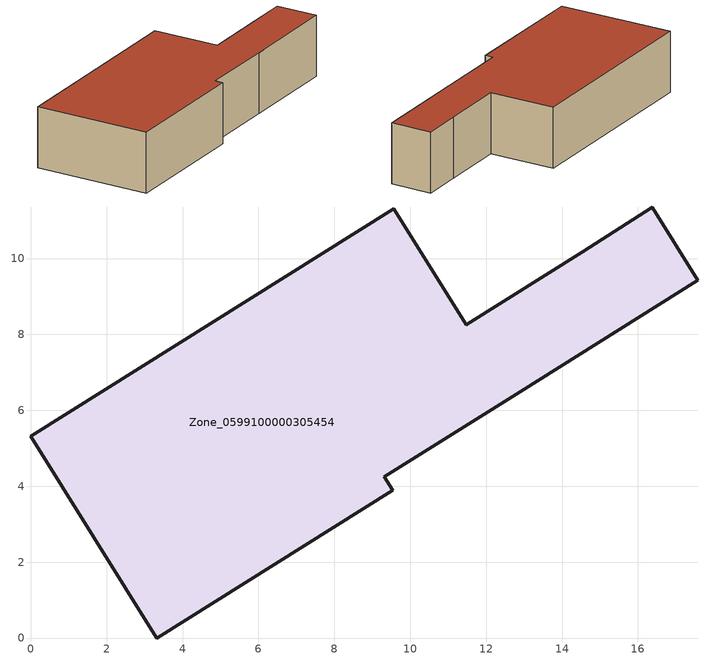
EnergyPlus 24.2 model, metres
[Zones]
Zone_0599100000305454
 floor ground (C_G): 14.54,10.18 16.38,11.36 17.57,9.43 12.9,6.49 9.31,4.25 9.54,3.89 3.32,0 0,5.32 9.56,11.31 11.48,8.26 z0
 wall outside (C_F): 3.32,0 9.54,3.89 9.31,4.25 12.9,6.49 17.57,9.43 16.38,11.36 14.54,10.18 11.48,8.26 9.56,11.31 0,5.32 3.32,0 z0:3.27
 roof outside (C_R): 9.56,11.31 0,5.32 3.32,0 9.54,3.89 9.31,4.25 12.9,6.49 17.57,9.43 16.38,11.36 14.54,10.18 11.48,8.26 z3.27
[BUILDING]
Pand.0599100000305454: North Axis=0; Terrain=City; Loads Convergence Tolerance Value=0.04; Temperature Convergence Tolerance Value=0.4; Solar Distribution=FullExterior; Maximum Number of Warmup Days=25; Minimum Number of Warmup Days=1
[Site:Location]
Rotterdam.The.Hague.AP_ZH_NLD Design_Conditions: Latitude=51.96; Longitude=4.45; Time Zone=1; Elevation=-4.5
[SITE:GROUNDTEMPERATURE:BUILDINGSURFACE]
18, 18, 18, 18, 18, 18, 18, 18, 18, 18, 18, 18
[MATERIAL] Thermal Absorptance=0.9; Solar Absorptance=0.7; Visible Absorptance=0.7
Name | Roughness | Thickness | Conductivity | Density | Specific Heat
G.TI.1946 | MediumSmooth | 0.15 | 1 | 540 | 1210
F.TI.1946 | Rough | 0.3 | 0.857143 | 1920 | 840
R.TI.1946 | MediumRough | 0.2 | 0.1 | 1500 | 1000
[CONSTRUCTION]
C_G: G.TI.1946
C_F: F.TI.1946
C_R: R.TI.1946
[ZONE]
Zone_0599100000305454: Type=1; Multiplier=1; Ceiling Height=Autocalculate; Volume=Autocalculate; Floor Area=autocalculate; Part of Total Floor Area=Yes
[ZONEINFILTRATION:DESIGNFLOWRATE]
Infil_Zone_0599100000305454: Zone or ZoneList or Space or SpaceList=Zone_0599100000305454; Schedule=AlwaysOn; Design Flow Rate Calculation Method=Flow/Area; Flow Rate per Floor Area=0.003; Constant Term Coefficient=1; Temperature Term Coefficient=0; Velocity Term Coefficient=0; Velocity Squared Term Coefficient=0
[HVACTEMPLATE:ZONE:IDEALLOADSAIRSYSTEM]
Zone_0599100000305454: Maximum Heating Supply Air Temperature=50; Minimum Cooling Supply Air Temperature=13; Maximum Heating Supply Air Humidity Ratio=0.0156; Minimum Cooling Supply Air Humidity Ratio=0.0077; Heating Limit=NoLimit; Cooling Limit=NoLimit; Dehumidification Control Type=ConstantSensibleHeatRatio; Cooling Sensible Heat Ratio=0.7; Dehumidification Setpoint=60; Humidification Control Type=None; Humidification Setpoint=30; Outdoor Air Method=None; Outdoor Air Flow Rate per Person=0.00944; Outdoor Air Flow Rate per Zone Floor Area=0; Outdoor Air Flow Rate per Zone=0; Demand Controlled Ventilation Type=None; Outdoor Air Economizer Type=NoEconomizer; Heat Recovery Type=None; Sensible Heat Recovery Effectiveness=0.7; Latent Heat Recovery Effectiveness=0.65
[ZONECONTROL:THERMOSTAT]
ThermostatControl_Zone_0599100000305454: Zone or ZoneList=Zone_0599100000305454; Control Type Schedule=DualSetpointControlType; Control 1=Thermostat_Zone_0599100000305454; Temperature Difference Between Cutout And Setpoint=0
[THERMOSTATSETPOINT:DUALSETPOINT]
Thermostat_Zone_0599100000305454: Heating Setpoint Temperature Schedule=HeatingSetpoint_Zone_0599100000305454; Cooling Setpoint Temperature Schedule=CoolingSetpoint_Zone_0599100000305454
[SCHEDULE:COMPACT]
HeatingSetpoint_Zone_0599100000305454: Through: 12/31, For: AllDays, Until: 24:00, 21
CoolingSetpoint_Zone_0599100000305454: Through: 12/31, For: AllDays, Until: 24:00, 24
DualSetpointControlType: Through: 12/31, For: AllDays, Until: 24:00, 4
AlwaysOn: Through: 12/31, For: AllDays, Until: 24:00, 1
